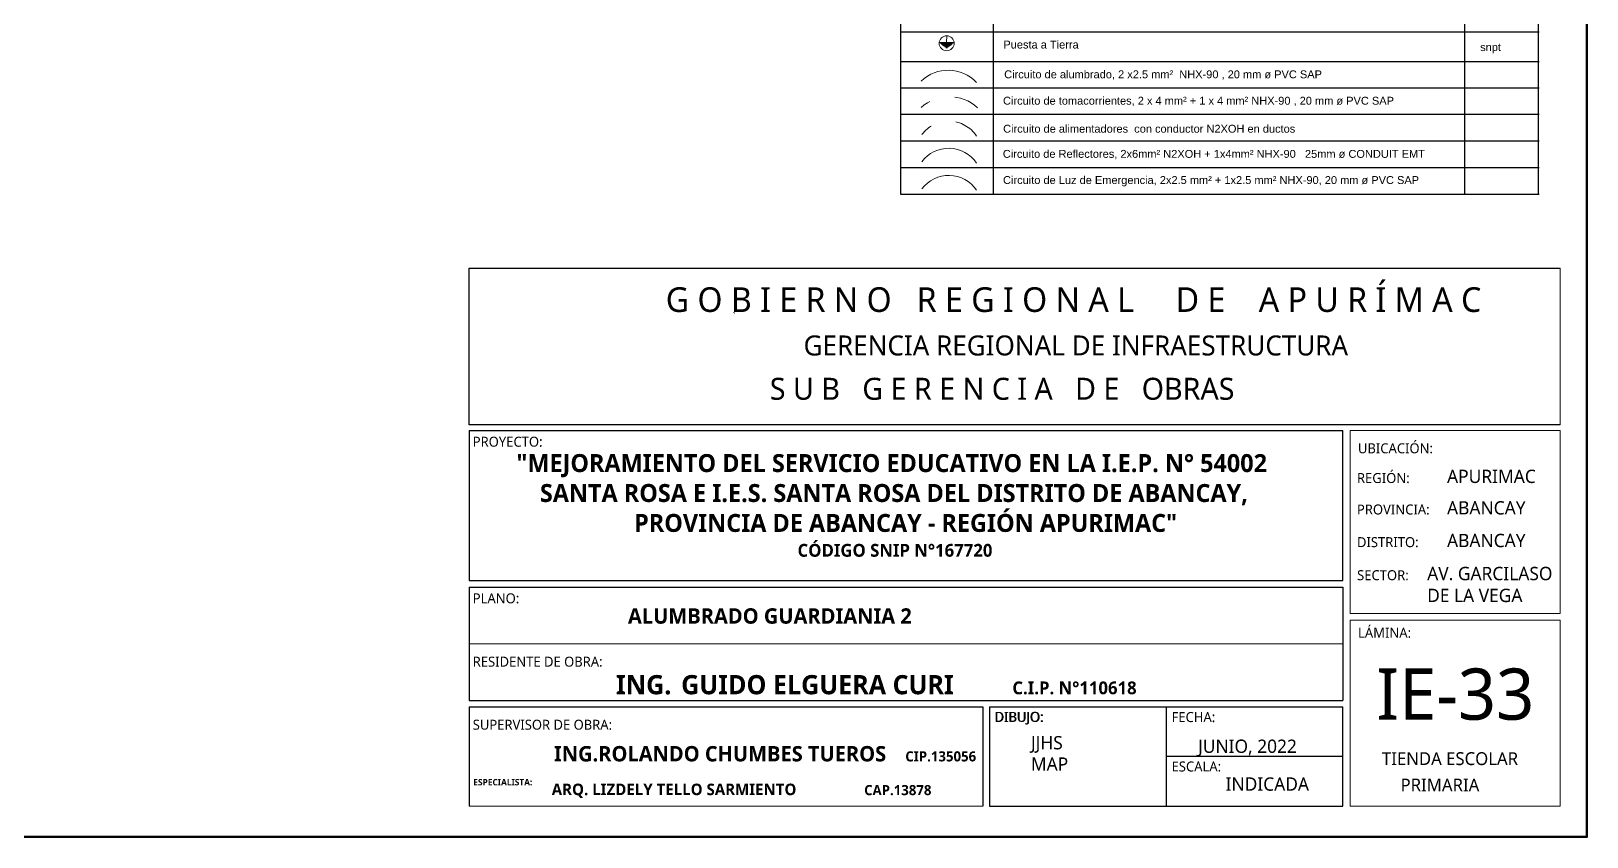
# Model space of a CAD drawing. Header units: millimetres. Extents: x 529.7 to 562.4, y 331.7 to 353.2.
# Drawn here: x 556.14 to 562.2, y 344.86 to 348 of the extents above; entities that cross this region are included whole.
import ezdxf
from ezdxf.enums import TextEntityAlignment as Align

# ---------------------------------------------------------------- set-up
doc = ezdxf.new("R2010")
doc.units = ezdxf.units.MM
doc.linetypes.add('CONTINUA', pattern=[0])
doc.linetypes.add('DASHED2', pattern=[0.375, 0.25, -0.125])
for name, color, linetype, lineweight in [('0_Pluma_Nº__1', 253, 'Continuous', 9), ('LINEAS_IND.', 252, 'Continuous', 5), ('Membrete', 250, 'Continuous', 15), ('ROTULO', 253, 'Continuous', 0)]:
    doc.layers.add(name, color=color, linetype=linetype, lineweight=lineweight)
doc.layers.add('ALUMBRADO', color=1, linetype='Continuous')
doc.layers.add('IE-LEYENDA', color=142, linetype='Continuous')
doc.styles.add('Generales', font='trebuc.ttf', dxfattribs={"height": 0.1})
doc.styles.add('style1', font='arial.ttf')

# ---------------------------------------------------------------- blocks, each defined once
blk = doc.blocks.new('LYYYDD')
at = {"layer": 'IE-LEYENDA', "linetype": 'Continuous'}
for p, q in [((50.523, 52.331), (50.523, 42.125)), ((56.021, 42.125), (56.021, 51.964)), ((56.737, 42.125), (56.742, 51.964)), ((51.426, 50.41), (51.426, 42.125)), ((50.523, 43.708), (56.745, 43.707)), ((50.523, 43.419), (56.745, 43.418)), ((50.523, 43.16), (56.745, 43.16)), ((50.523, 42.903), (56.745, 42.903)), ((50.523, 42.644), (56.745, 42.643)), ((50.523, 42.385), (56.745, 42.385)), ((50.523, 42.125), (56.745, 42.125))]:
    blk.add_line(p, q, dxfattribs=at)
at = {"layer": 'ROTULO', "color": 7, "linetype": 'Continuous', "ltscale": 30}
blk.add_line((50.974, 43.668), (50.973, 43.605), dxfattribs=at)
at = {"layer": 'ROTULO', "color": 7, "linetype": 'Continuous'}
for p, q in [((50.902, 43.602), (51.047, 43.602)), ((50.911, 43.595), (51.038, 43.595)), ((50.92, 43.588), (51.029, 43.588)), ((50.929, 43.581), (51.02, 43.581)), ((50.938, 43.573), (51.011, 43.573)), ((50.947, 43.566), (51.002, 43.566)), ((50.956, 43.559), (50.993, 43.559)), ((50.965, 43.551), (50.983, 43.551))]:
    blk.add_line(p, q, dxfattribs=at)
at = {"layer": 'ROTULO', "color": 1}
blk.add_circle((50.974, 43.595), 0.0732, dxfattribs=at)
blk.add_arc((50.988, 42.95), 0.382, 43.6732, 133.5808, dxfattribs=at)
at = {"layer": 'ROTULO', "color": 5, "linetype": 'DASHED2'}
blk.add_arc((50.999, 42.667), 0.408, 47.4137, 132.1639, dxfattribs=at)
at = {"layer": 'ROTULO', "color": 4, "linetype": 'DASHED2'}
blk.add_arc((50.994, 42.509), 0.327, 33.8111, 143.2334, dxfattribs=at)
at = {"layer": 'ROTULO', "color": 4, "linetype": 'CONTINUA'}
blk.add_arc((50.994, 42.245), 0.327, 33.8111, 143.2334, dxfattribs=at)
at = {"layer": 'ROTULO', "color": 6, "linetype": 'CONTINUA'}
blk.add_arc((50.994, 41.981), 0.327, 33.8111, 143.2334, dxfattribs=at)
at = {"layer": 'IE-LEYENDA', "style": 'style1'}
blk.add_text('Puesta a Tierra', height=0.0768, rotation=359.9983, dxfattribs=at).set_placement((51.893, 43.544), align=Align.CENTER)
for s, p in [('snpt', (56.169, 43.519)), ('Circuito de alumbrado, 2 x2.5 mm²  NHX-90 , 20 mm ø PVC SAP', (51.534, 43.254)), ('Circuito de tomacorrientes, 2 x 4 mm² + 1 x 4 mm² NHX-90 , 20 mm ø PVC SAP', (51.523, 42.997)), ('Circuito de alimentadores  con conductor N2XOH en ductos', (51.524, 42.724)), ('Circuito de Reflectores, 2x6mm² N2XOH + 1x4mm² NHX-90   25mm ø CONDUIT EMT', (51.521, 42.479)), ('Circuito de Luz de Emergencia, 2x2.5 mm² + 1x2.5 mm² NHX-90, 20 mm ø PVC SAP', (51.523, 42.224))]:
    blk.add_text(s, height=0.0768, rotation=359.9983, dxfattribs=at).set_placement(p)

msp = doc.modelspace()

# ---------------------------------------------------------------- linework, layer by layer
at = {"layer": '0_Pluma_Nº__1', "color": 30, "lineweight": 50, "true_color": 0xf8991e}
msp.add_lwpolyline([(549.2978, 353.1736), (562.2001, 353.1736), (562.2001, 344.8626), (549.2978, 344.8626)], close=True, dxfattribs=at)
at = {"layer": 'LINEAS_IND.', "color": 7, "ltscale": 0.5}
msp.add_line((558.8764, 346.906, 0.255), (558.8814, 346.9034, 0.255), dxfattribs=at)
at = {"layer": 'Membrete', "color": 7, "lineweight": 30, "ltscale": 0.5}
for p, q in [((557.846, 346.4689), (557.846, 347.08)), ((557.846, 347.08), (562.0966, 347.08)), ((562.0966, 346.4689), (557.846, 346.4689)), ((557.846, 346.4465), (561.2492, 346.4465)), ((557.846, 346.4465), (557.846, 345.862)), ((557.8466, 345.862), (561.2492, 345.862)), ((557.8466, 345.836), (561.2492, 345.836)), ((557.8466, 345.836), (557.8466, 345.3941)), ((561.2492, 345.836), (561.2492, 345.3941)), ((557.8466, 345.3941), (561.2492, 345.3941)), ((557.8466, 345.3691), (559.8467, 345.3691)), ((557.8466, 345.3691), (557.8466, 344.9825)), ((559.8467, 345.3691), (559.8467, 344.9825)), ((559.8727, 345.3691), (561.2492, 345.3691)), ((559.8727, 345.3691), (559.8727, 344.9825)), ((561.2492, 345.1758), (560.5609, 345.1758))]:
    msp.add_line(p, q, dxfattribs=at)
at = {"layer": 'Membrete', "color": 7, "lineweight": 20, "ltscale": 0.5}
msp.add_line((562.0966, 347.08), (557.846, 347.08), dxfattribs=at)
at = {"layer": 'Membrete', "color": 7, "lineweight": 18, "ltscale": 0.5}
msp.add_line((561.2492, 345.6151), (557.8466, 345.6151), dxfattribs=at)
at = {"layer": 'Membrete', "color": 7, "lineweight": 20, "ltscale": 0.5}
msp.add_lwpolyline([(562.0966, 346.4689), (562.0966, 347.08)], dxfattribs=at)
at = {"layer": 'Membrete', "color": 7, "lineweight": 30, "ltscale": 0.5}
for points in [[(561.2492, 345.862), (561.2492, 346.4465)], [(559.8727, 344.9825), (561.2492, 344.9825), (561.2492, 345.3691)], [(560.5609, 345.3691), (560.5609, 344.9825)]]:
    msp.add_lwpolyline(points, dxfattribs=at)
at = {"layer": 'Membrete', "color": 7, "lineweight": 18, "ltscale": 0.5}
for points in [[(562.0966, 346.4465), (561.2774, 346.4465), (561.2774, 345.733), (562.0966, 345.733)], [(562.0966, 345.708), (561.2774, 345.708), (561.2774, 344.9825), (562.0966, 344.9825)]]:
    msp.add_lwpolyline(points, close=True, dxfattribs=at)
msp.add_lwpolyline([(557.8466, 344.9825), (559.8467, 344.9825)], dxfattribs=at)

# ---------------------------------------------------------------- texts
at = {"layer": 'Membrete', "color": 7, "lineweight": 5, "style": 'Generales'}
for s, height, p in [('G O B I E R N O   R E G I O N A L     D E    A P U R Í M A C   ', 0.096, (558.6121, 346.9088)), ('GERENCIA REGIONAL DE INFRAESTRUCTURA', 0.077838, (559.149, 346.7392)), ('S U B   G E R E N C I A   D E   OBRAS', 0.085621, (559.0175, 346.5665))]:
    msp.add_text(s, height=height, dxfattribs=at).set_placement(p)
at = {"layer": 'Membrete', "color": 7, "ltscale": 0.5, "style": 'Generales'}
for s, height, p in [('PROYECTO:', 0.03892, (557.8603, 346.3835)), ('UBICACIÓN:', 0.03892, (561.3081, 346.3578)), ('REGIÓN:', 0.03892, (561.3044, 346.242)), ('APURIMAC', 0.05189, (561.6554, 346.242)), ('PROVINCIA:', 0.03892, (561.3044, 346.1193)), ('ABANCAY', 0.05189, (561.6554, 346.1193)), ('DISTRITO:', 0.03892, (561.3044, 345.992)), ('ABANCAY', 0.05189, (561.6554, 345.992)), ('SECTOR: ', 0.03892, (561.3051, 345.8633)), ('AV. GARCILASO  ', 0.051892, (561.578, 345.8633)), ('PLANO:', 0.03892, (557.8603, 345.773)), ('DE LA VEGA', 0.05189, (561.5779, 345.778)), ('LÁMINA:', 0.03892, (561.3087, 345.6389)), ('RESIDENTE DE OBRA:', 0.038873, (557.8603, 345.5262)), ('IE-33', 0.2, (561.3804, 345.3192)), ('DIBUJO:', 0.03887, (559.8917, 345.3112)), ('DIBUJO:', 0.03892, (559.8941, 345.3108)), ('FECHA:', 0.03892, (560.5824, 345.3103)), ('SUPERVISOR DE OBRA:', 0.038873, (557.8603, 345.2805)), ('JJHS', 0.05183, (560.0345, 345.2039)), ('JUNIO, 2022', 0.051831, (560.6856, 345.1902)), ('MAP', 0.05183, (560.0345, 345.1206)), ('TIENDA ESCOLAR', 0.05, (561.4017, 345.1427)), ('ESCALA:', 0.03892, (560.5824, 345.1176)), ('INDICADA', 0.05189, (560.7928, 345.0427)), ('PRIMARIA', 0.05, (561.4743, 345.0399))]:
    msp.add_text(s, height=height, dxfattribs=at).set_placement(p)
at = {"layer": 'Membrete', "color": 7, "ltscale": 0.5, "attachment_point": 1, "style": 'Generales'}
for s, insert, char_height, width in [('\\pi0.24;{\\fTrebuchet MS|b1|i0|c0|p34;\\H0.6891x;"MEJORAMIENTO DEL SERVICIO EDUCATIVO EN LA I.E.P. N° 54002 \\P\\pi0.33164;SANTA ROSA E I.E.S. SANTA ROSA DEL DISTRITO DE ABANCAY, \\P\\pi0.69851;PROVINCIA DE ABANCAY - REGIÓN APURIMAC"\\H1.4512x;\\P\\pi1.3351;\\H0.49222x;CÓDIGO SNIP N°167720}', (557.7904, 346.3547), 0.1015821, 3.425244), ('{\\fTrebuchet MS|b1|i0|c0|p34;ALUMBRADO GUARDIANIA 2}', (558.4651, 345.7537), 0.06, 3.30694), ('\\pi-0.21403,l0.29858,t0.29858;{\\fTrebuchet MS|b1|i0|c0|p34;\\H0.88598x;ING.^IGUIDO ELGUERA CURI         \\H0.66667x;C.I.P. N°110618}', (558.3339, 345.4934), 0.0845523, 2.631633), ('{\\fTrebuchet MS|b1|i0|c0|p34;\\H1.0054x;ING.ROLANDO CHUMBES TUEROS\\H0.73511x;     \\H0.89565x;CIP.135056}', (558.1767, 345.2168), 0.0596054, 2.142088), ('{\\fTrebuchet MS|b1|i0|c0|p34;ESPECIALISTA:}', (557.8625, 345.0883), 0.024971, 0.436722), ('\\pt0.47684;{\\fTrebuchet MS|b1|i0|c0|p34;\\H0.75408x;ARQ. LIZDELY TELLO SARMIENTO\\H1.3333x;             \\H0.6584x;CAP.13878}', (558.1681, 345.0703), 0.0596054, 2.048987)]:
    msp.add_mtext(s, dxfattribs=dict(at, insert=insert, char_height=char_height, width=width))

# ---------------------------------------------------------------- next in the draw order: block references
at = {"layer": 'ALUMBRADO', "xscale": 0.4, "yscale": 0.4, "zscale": 0.4}
msp.add_blockref('LYYYDD', (539.3168, 330.5179), dxfattribs=at)

doc.saveas('drawing.dxf')
